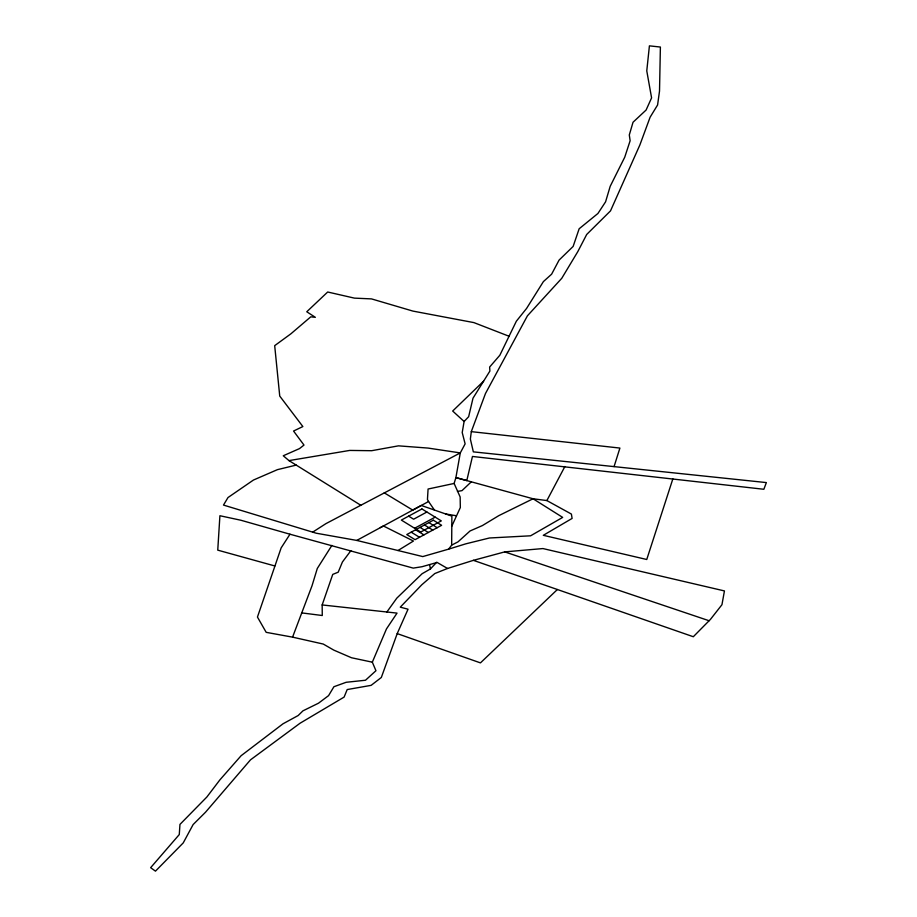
<?xml version="1.0" encoding="UTF-8"?>
<svg xmlns="http://www.w3.org/2000/svg" width="917" height="917" viewBox="0 0 917 917"><rect width="100%" height="100%" fill="white"/><g stroke="black" fill="none" stroke-linecap="round" stroke-linejoin="round"><path stroke-width="1.38" d="M356.77 540.422L422.76 556.585L448.642 549.134L451.657 545.122L451.875 516.133L421.281 505.462L356.77 540.422L316.182 533.201L223.484 505.072L228.001 497.541L253.459 480.038L277.427 469.653L296.225 465.102M471.304 431.643L470.364 439.06L473.344 451.863L766.36 482.583L763.85 489.277L472.461 456.46L466.799 480.577L455.898 477.597L460.288 452.918L465.125 443.862L462.214 432.537L464.105 421.488L468.644 416.719L473 398.196L489.884 371.064L489.644 367.041L499.834 355.257L516.351 321.214L526.599 308.41L543.391 281.611L551.621 274.183L559.083 260.096L573.136 246.432L579.154 228.769L597.93 213.478L605.575 201.832L610.195 186.311L624.752 157.162L630.128 140.748L629.303 134.948L633.028 122.248L646.095 110.04L651.586 97.878L646.772 70.884L649.408 45.85L660.389 47.042L659.518 91.081L657.581 104.996L650.107 117.216L639.894 144.909L610.516 210.864L586.685 234.488L577.836 251.567L561.766 278.298L527.435 315.803L485.471 393.531L471.304 431.643L619.903 448.069L614.069 466.604M451.794 526.186L460.334 507.548L460.151 496.968L454.121 483.454L455.898 477.597L533.052 498.768L546.876 500.567L571.394 514.07L572.105 518.426L543.311 535.31L646.749 559.496L672.86 478.857M436.297 562.683L422.003 566.717L413.246 568.116L289.978 534.221L281.141 547.908L257.448 617.049L266.182 632.34L292.569 637.143L323.265 644.055L333.777 650.107L351.498 657.753L372.325 662.177L375.947 670.728L365.493 680.242L346.179 682.282L333.914 686.73L328.573 695.636L318.508 703.19L302.942 710.847L298.174 715.524L283.032 723.777L241.125 755.7L219.862 779.909L206.864 797.011L179.961 824.406L179.274 834.562L150.64 867.677L155.466 871.15L183.24 842.895L193.12 824.566L205.523 812.221L250.49 759.849L300.065 723.226L344.104 697.092L347.188 689.561L371.121 685.354L381.323 677.48L397.21 633.601L408.042 609.209L400.27 607.157L421.831 584.748L434.796 573.549L447.542 568.471L473.401 560.344L504.728 551.885L542.933 548.561L724.441 590.926L721.954 604.704L710.446 619.388L693.309 636.73L473.401 560.344M301.819 612.911L322.268 615.513L322.165 604.945L332.745 574.386L338.201 572.197L342.419 561.995L350.867 550.693M292.569 637.143L312.021 585.78L317.293 568.471L331.897 545.397M372.325 662.177L386.47 628.924L397.038 613.106L322.165 604.945M546.876 500.567L564.906 466.489M386.848 612.029L396.82 598.136L422.084 573.744L430.428 568.953L436.721 562.224L447.542 568.471M483.591 381.174L452.677 411.034L464.105 421.488M557.376 589.516L480.451 662.888L397.21 633.601M471.315 481.826L461.996 490.629L457.434 491.432M312.686 532.147L325.902 523.653L460.288 452.918L428.09 448.081L398.471 445.845L371.672 450.705L349.698 450.43L288.993 460.609L283.261 455.772L299.492 448.608L303.986 445.066L293.555 431.036L302.862 426.554L279.742 396.075L274.687 345.652L290.884 333.822L310.783 316.835L315.345 317.316L306.759 311.769L327.69 292.007L354.432 298.128L371.5 298.896L412.925 311.092L473.929 322.612L509.061 336.252M398.001 550.521L413.441 541.03L383.398 525.968L380.314 527.642M426.898 512.018L413.624 519.205L408.65 516.145M414.622 528.261L435.197 517.131M434.452 510.058L428.56 501.519L412.73 510.093L384.257 492.842M451.657 545.122L458.019 541.855L470.043 530.977L482.399 525.567L498.791 515.652L533.052 498.768L562.671 517.394L530.599 535.803L489.426 537.992L465.836 543.827L448.642 549.134M454.121 483.454L428.079 489.025L427.448 499.524L428.56 501.519M445.708 513.99L456.368 515.744M274.825 565.961L217.753 550.143L219.908 515.732L240.862 520.237L289.978 534.221M504.728 551.885L709.105 620.74M428.892 522.587L437.191 527.699M424.468 524.982L432.767 530.095M420.043 527.378L428.342 532.49M415.619 529.774L423.918 534.886M411.194 532.169L419.493 537.282M288.993 460.609L360.771 505.244M429.569 564.585L430.428 568.953M421.923 508.958L401.348 520.088L420.743 532.032L441.306 520.902L421.923 508.958M433.317 520.191L406.77 534.565L415.069 539.677L441.616 525.303L433.317 520.191"/></g></svg>
